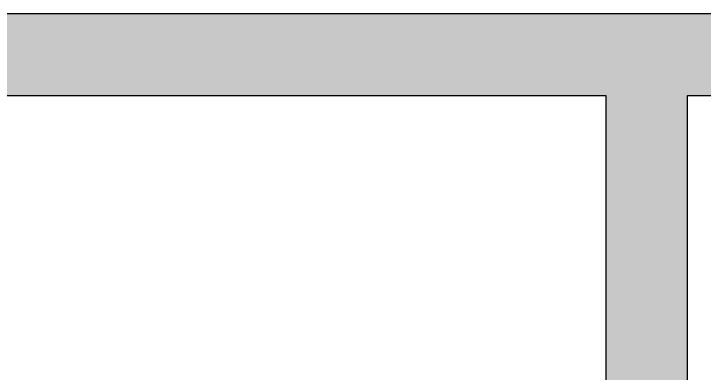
# Model space of a CAD drawing. Header units: millimetres. Extents: x 155927 to 295199, y -4084 to 97293.
# Drawn here: x 208510 to 209372, y 13158 to 13608 of the extents above; entities that cross this region are included whole.
import ezdxf

# ---------------------------------------------------------------- set-up
doc = ezdxf.new("R2010")
doc.units = ezdxf.units.MM
doc.header["$MEASUREMENT"] = 0
doc.layers.add('A-WALL-PATT', color=7, linetype='CONTINUOUS', lineweight=9)
doc.layers.add('I-WALL', color=7, linetype='CONTINUOUS', lineweight=9)

msp = doc.modelspace()

# ---------------------------------------------------------------- hatches: boundary and pattern name
at = {"layer": 'A-WALL-PATT'}
h = msp.add_hatch(color=256, dxfattribs=at)
h.paths.add_polyline_path([(220048.83, 13505.61), (220048.83, 13607.61), (218578.33, 13607.61), (218578.33, 13505.61)], flags=0)
h.paths.add_polyline_path([(217348.83, 13505.61), (217568.33, 13505.61), (217568.33, 13607.61), (215880.33, 13607.61), (215880.33, 13505.61)], flags=0)
h.paths.add_polyline_path([(214870.33, 13505.61), (214870.33, 13607.61), (213178.33, 13607.61), (213178.33, 13505.61), (214752.83, 13505.61)], flags=0)
h.paths.add_polyline_path([(212168.33, 13505.61), (212168.33, 13607.61), (210478.33, 13607.61), (210478.33, 13505.61), (212050.83, 13505.61)], flags=0)
h.paths.add_polyline_path([(209468.33, 13505.61), (209468.33, 13607.61), (207754.33, 13607.61), (207754.33, 13505.61), (209350.83, 13505.61)], flags=0)
h.paths.add_polyline_path([(206524.83, 13505.61), (206744.33, 13505.61), (206744.33, 13607.61), (205030.33, 13607.61), (205030.33, 13505.61), (205764.12, 13505.61)], flags=0)
h.paths.add_polyline_path([(204020.33, 13505.61), (204020.33, 13607.61), (203912.83, 13607.61), (203912.83, 13505.61)], flags=0)
msp.add_hatch(color=256, dxfattribs=at).paths.add_polyline_path([(209248.83, 9815.25), (209350.83, 9815.25), (209350.83, 13505.61), (209248.83, 13505.61), (209248.83, 11430.49)], flags=0)

# ---------------------------------------------------------------- linework, layer by layer
at = {"layer": 'I-WALL', "lineweight": 30}
for p, q in [((209468.33, 13607.61), (207754.33, 13607.61)), ((207754.33, 13505.61), (209248.83, 13505.61)), ((209248.83, 13505.61), (209248.83, 9815.25)), ((209350.83, 9815.25), (209350.83, 13505.61)), ((209350.83, 13505.61), (209468.33, 13505.61))]:
    msp.add_line(p, q, dxfattribs=at)

doc.saveas('drawing.dxf')
